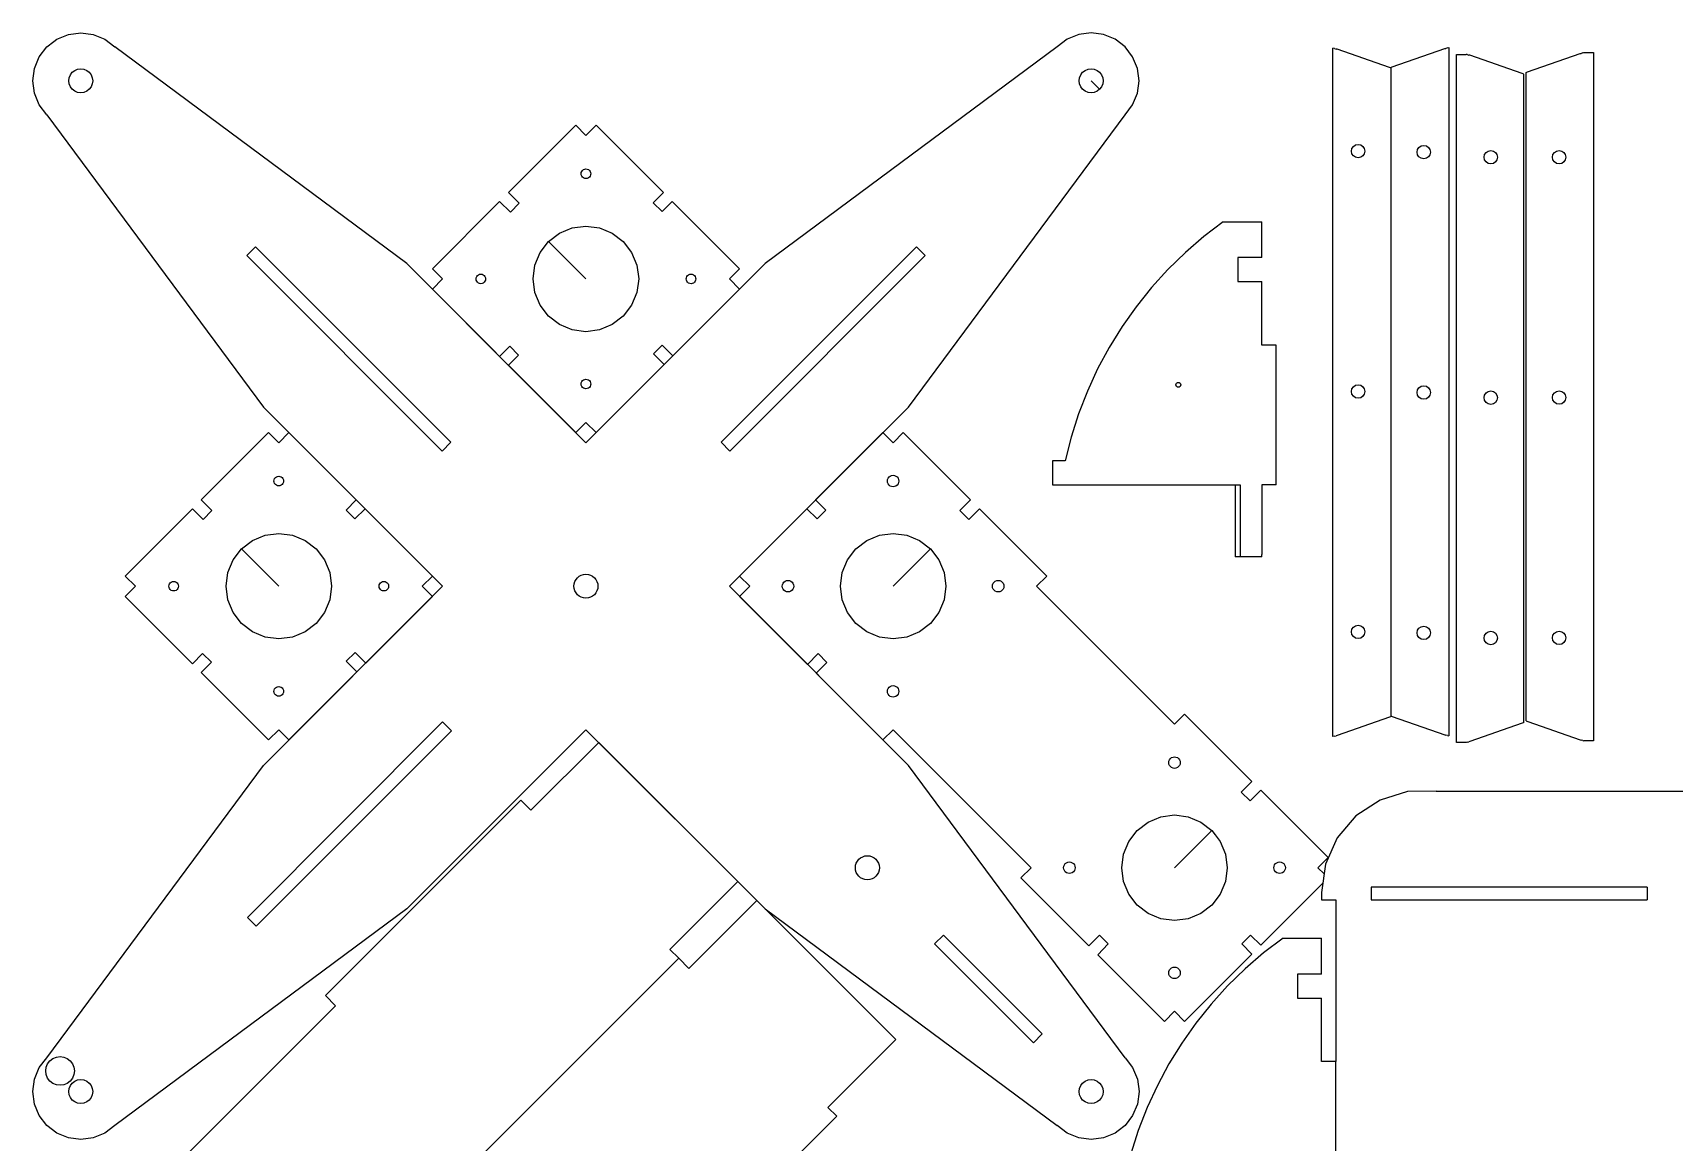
# Model space of a CAD drawing. Header units: millimetres. Extents: x 0 to 561, y -106 to 290.
# Drawn here: x -0.2 to 342.1, y 58.4 to 289.7 of the extents above; entities that cross this region are included whole.
import ezdxf

# ---------------------------------------------------------------- set-up
doc = ezdxf.new("R2010")
doc.units = ezdxf.units.MM
doc.layers.get('0').update_dxf_attribs({"lineweight": 25, "true_color": 0xffffff})
doc.layers.add('Construction', color=3, linetype='Continuous', lineweight=25, true_color=0x00ff00)
doc.layers.add('Interior', color=1, linetype='Continuous', lineweight=25, true_color=0xff0000)

msp = doc.modelspace()

# ---------------------------------------------------------------- linework, layer by layer
for p, q in [((2.7, 286.77), (4.16, 287.89)), ((4.16, 287.89), (4.77, 288.36)), ((4.77, 288.36), (7.18, 289.36)), ((7.18, 289.36), (9.77, 289.7)), ((9.77, 289.7), (12.36, 289.36)), ((12.36, 289.36), (14.77, 288.36)), ((14.77, 288.36), (16.84, 286.77)), ((215.49, 288.36), (213.42, 286.77)), ((217.9, 289.36), (215.49, 288.36)), ((220.49, 289.7), (217.9, 289.36)), ((223.08, 289.36), (220.49, 289.7)), ((225.49, 288.36), (223.08, 289.36)), ((227.56, 286.77), (225.49, 288.36)), ((0.11, 282.29), (1.11, 284.7)), ((1.11, 284.7), (2.7, 286.77)), ((77.78, 241.6), (16.84, 286.77)), ((213.42, 286.77), (152.48, 241.6)), ((229.15, 284.7), (227.56, 286.77)), ((230.15, 282.29), (229.15, 284.7)), ((271.23, 286.43), (270.92, 286.49)), ((270.93, 143.03), (270.92, 286.49)), ((271.23, 286.43), (271.6, 286.33)), ((271.8, 286.28), (271.6, 286.33)), ((282.73, 282.48), (271.8, 286.28)), ((283.3, 282.6), (294.23, 286.41)), ((294.23, 286.41), (294.44, 286.46)), ((294.81, 286.56), (294.44, 286.46)), ((294.81, 286.56), (295.11, 286.61)), ((295.11, 286.61), (295.12, 143.15)), ((296.69, 141.76), (296.69, 285.21)), ((296.69, 285.21), (298.68, 285.21)), ((298.89, 285.15), (298.68, 285.21)), ((298.89, 285.15), (299.26, 285.06)), ((299.46, 285.01), (299.26, 285.06)), ((310.39, 281.21), (299.46, 285.01)), ((311.53, 281.56), (322.46, 285.37)), ((322.46, 285.37), (322.67, 285.42)), ((323.05, 285.52), (322.67, 285.42)), ((323.05, 285.52), (323.24, 285.57)), ((323.24, 285.57), (325.24, 285.57)), ((325.24, 285.57), (325.24, 142.11)), ((-0.23, 279.7), (0.11, 282.29)), ((230.49, 279.7), (230.15, 282.29)), ((282.93, 282.39), (282.73, 282.48)), ((283.02, 282.35), (282.93, 282.39)), ((283.02, 282.48), (283.11, 282.52)), ((283.02, 282.35), (283.02, 282.48)), ((283.02, 282.35), (283.02, 147.29)), ((283.11, 282.52), (283.3, 282.6)), ((310.59, 281.12), (310.39, 281.21)), ((310.68, 281.07), (310.59, 281.12)), ((310.68, 281.07), (310.68, 145.89)), ((311.25, 281.44), (311.35, 281.48)), ((311.25, 146.25), (311.25, 281.44)), ((311.35, 281.48), (311.53, 281.56)), ((0.11, 277.11), (-0.23, 279.7)), ((230.15, 277.11), (230.49, 279.7)), ((1.11, 274.7), (0.11, 277.11)), ((2.7, 272.63), (1.11, 274.7)), ((227.56, 272.63), (229.15, 274.7)), ((229.15, 274.7), (230.15, 277.11)), ((2.7, 272.63), (47.87, 211.69)), ((182.39, 211.69), (227.56, 272.63)), ((113.01, 270.44), (98.97, 256.4)), ((115.13, 268.31), (113.01, 270.44)), ((117.25, 270.44), (115.13, 268.31)), ((131.29, 256.4), (117.25, 270.44)), ((97.13, 254.56), (83.1, 240.52)), ((99.36, 252.33), (97.13, 254.56)), ((98.97, 256.4), (101.2, 254.17)), ((99.36, 252.33), (101.2, 254.17)), ((129.16, 254.28), (131.29, 256.4)), ((131, 252.44), (129.16, 254.28)), ((133.12, 254.56), (131, 252.44)), ((147.16, 240.52), (133.12, 254.56)), ((248.06, 250.33), (244, 247.24)), ((248.06, 250.33), (256.06, 250.33)), ((256.06, 242.83), (256.06, 250.33)), ((244, 247.24), (240.14, 243.91)), ((240.14, 243.91), (236.49, 240.36)), ((115.13, 204.25), (77.78, 241.6)), ((83.1, 240.52), (85.22, 238.4)), ((115.13, 204.25), (152.48, 241.6)), ((145.04, 238.4), (147.16, 240.52)), ((236.49, 240.36), (233.07, 236.59)), ((251.06, 242.83), (251.06, 237.83)), ((256.06, 242.83), (251.06, 242.83)), ((85.22, 238.4), (83.1, 236.28)), ((83.1, 236.28), (97.13, 222.25)), ((147.16, 236.28), (133.26, 222.38)), ((147.16, 236.28), (145.04, 238.4)), ((233.07, 236.59), (229.88, 232.61)), ((251.06, 237.83), (256.06, 237.83)), ((256.06, 224.6), (256.06, 237.83)), ((229.88, 232.61), (226.94, 228.45)), ((226.94, 228.45), (224.26, 224.11)), ((97.13, 222.25), (99.25, 224.37)), ((101.09, 222.53), (98.97, 220.41)), ((99.25, 224.37), (101.09, 222.53)), ((129.19, 222.77), (131.03, 224.61)), ((131.42, 220.54), (129.19, 222.77)), ((131.03, 224.61), (133.26, 222.38)), ((224.26, 224.11), (221.85, 219.62)), ((259.06, 224.6), (256.06, 224.6)), ((259.06, 195.45), (259.06, 224.6)), ((98.97, 220.41), (113.01, 206.37)), ((131.42, 220.54), (117.25, 206.37)), ((221.85, 219.62), (219.71, 215)), ((219.71, 215), (217.87, 210.25)), ((47.87, 211.69), (85.22, 174.34)), ((145.04, 174.34), (182.39, 211.69)), ((217.87, 210.25), (216.31, 205.39)), ((48.94, 206.37), (34.91, 192.34)), ((51.06, 204.25), (48.94, 206.37)), ((53.19, 206.37), (51.06, 204.25)), ((67.22, 192.34), (53.19, 206.37)), ((113.01, 206.37), (115.13, 208.49)), ((115.13, 208.49), (117.25, 206.37)), ((177.07, 206.37), (163.03, 192.34)), ((179.19, 204.25), (177.07, 206.37)), ((181.31, 206.37), (179.19, 204.25)), ((195.35, 192.34), (181.31, 206.37)), ((216.31, 205.39), (215.06, 200.45)), ((215.06, 200.45), (212.46, 200.45)), ((212.46, 200.45), (212.46, 195.45)), ((212.46, 195.45), (250.56, 195.45)), ((250.56, 195.45), (250.56, 180.45)), ((259.06, 195.45), (256.06, 195.45)), ((256.06, 195.45), (256.09, 180.98)), ((34.91, 192.34), (37.13, 190.11)), ((65.1, 190.21), (67.22, 192.34)), ((163.03, 192.34), (165.16, 190.21)), ((193.12, 190.11), (195.35, 192.34)), ((33.07, 190.5), (19.03, 176.46)), ((35.3, 188.27), (33.07, 190.5)), ((35.3, 188.27), (37.13, 190.11)), ((66.94, 188.38), (65.1, 190.21)), ((69.06, 190.5), (66.94, 188.38)), ((83.1, 176.46), (69.06, 190.5)), ((161.2, 190.5), (147.16, 176.46)), ((163.32, 188.38), (161.2, 190.5)), ((165.16, 190.21), (163.32, 188.38)), ((193.12, 190.11), (194.96, 188.27)), ((197.19, 190.5), (194.96, 188.27)), ((211.22, 176.46), (197.19, 190.5)), ((256.06, 180.45), (250.56, 180.45)), ((256.06, 180.45), (256.09, 180.98)), ((19.03, 176.46), (21.15, 174.34)), ((80.98, 174.34), (83.1, 176.46)), ((147.16, 176.46), (149.28, 174.34)), ((209.1, 174.34), (211.22, 176.46)), ((21.15, 174.34), (19.03, 172.22)), ((19.03, 172.22), (33.07, 158.18)), ((85.22, 174.34), (47.87, 136.99)), ((83.1, 172.22), (69.19, 158.31)), ((83.1, 172.22), (80.98, 174.34)), ((182.39, 136.99), (145.04, 174.34)), ((149.28, 174.34), (147.16, 172.22)), ((161.33, 158.05), (147.16, 172.22)), ((237.88, 145.56), (209.1, 174.34)), ((33.07, 158.18), (35.19, 160.3)), ((37.03, 158.47), (34.91, 156.34)), ((35.19, 160.3), (37.03, 158.47)), ((65.13, 158.7), (66.97, 160.54)), ((67.35, 156.48), (65.13, 158.7)), ((66.97, 160.54), (69.19, 158.31)), ((161.33, 158.05), (163.56, 160.28)), ((165.39, 158.44), (163.17, 156.21)), ((163.56, 160.28), (165.39, 158.44)), ((34.91, 156.34), (48.94, 142.31)), ((67.35, 156.48), (53.19, 142.31)), ((177.07, 142.31), (163.17, 156.21)), ((240, 147.68), (237.88, 145.56)), ((254.04, 133.65), (240, 147.68)), ((283.02, 147.29), (283.11, 147.25)), ((283.02, 147.29), (283.02, 147.16)), ((283.11, 147.25), (283.31, 147.16)), ((48.94, 142.31), (51.06, 144.43)), ((51.06, 144.43), (53.19, 142.31)), ((115.13, 144.43), (77.78, 107.08)), ((115.13, 144.43), (152.48, 107.08)), ((177.07, 142.31), (179.19, 144.43)), ((207.97, 115.65), (179.19, 144.43)), ((282.74, 147.04), (271.81, 143.23)), ((282.93, 147.12), (282.74, 147.04)), ((283.02, 147.16), (282.93, 147.12)), ((283.31, 147.16), (294.24, 143.36)), ((310.4, 145.76), (299.47, 141.95)), ((310.59, 145.84), (310.4, 145.76)), ((310.68, 145.89), (310.59, 145.84)), ((311.25, 146.25), (311.35, 146.21)), ((311.35, 146.21), (311.54, 146.12)), ((311.54, 146.12), (322.47, 142.32)), ((103.65, 127.62), (117.79, 141.76)), ((146.78, 112.77), (117.79, 141.76)), ((271.23, 143.08), (270.93, 143.03)), ((271.23, 143.08), (271.6, 143.18)), ((271.81, 143.23), (271.6, 143.18)), ((294.24, 143.36), (294.44, 143.31)), ((294.81, 143.21), (294.44, 143.31)), ((294.81, 143.21), (295.12, 143.15)), ((298.69, 141.76), (296.69, 141.76)), ((298.89, 141.81), (298.69, 141.76)), ((298.89, 141.81), (299.26, 141.9)), ((299.47, 141.95), (299.26, 141.9)), ((322.47, 142.32), (322.67, 142.26)), ((323.05, 142.17), (322.67, 142.26)), ((323.05, 142.17), (323.25, 142.11)), ((325.24, 142.11), (323.25, 142.11)), ((2.7, 76.05), (47.87, 136.99)), ((227.56, 76.05), (182.39, 136.99)), ((251.81, 131.42), (254.04, 133.65)), ((251.81, 131.42), (253.65, 129.58)), ((255.88, 131.81), (253.65, 129.58)), ((269.91, 117.77), (255.88, 131.81)), ((286.48, 131.51), (280.74, 129.74)), ((292.48, 131.61), (286.48, 131.51)), ((292.48, 131.61), (327.85, 131.64)), ((327.85, 131.64), (328.3, 131.61)), ((328.3, 131.61), (331.68, 131.61)), ((331.68, 131.61), (349.67, 131.61)), ((101.53, 129.74), (60.8, 89.01)), ((101.53, 129.74), (103.65, 127.62)), ((280.74, 129.74), (275.73, 126.44)), ((275.73, 126.44), (271.84, 121.87)), ((271.84, 121.87), (269.37, 116.4)), ((267.79, 115.65), (269.91, 117.77)), ((269.37, 116.4), (268.53, 110.46)), ((207.97, 115.65), (205.85, 113.53)), ((220.02, 99.36), (205.85, 113.53)), ((269.08, 114.36), (267.79, 115.65)), ((132.64, 98.63), (146.78, 112.77)), ((255.88, 99.49), (268.81, 112.42)), ((268.53, 110.46), (268.53, 108.98)), ((77.78, 107.08), (16.84, 61.91)), ((136.6, 94.67), (150.74, 108.81)), ((179.74, 79.82), (150.74, 108.81)), ((152.48, 107.08), (213.42, 61.91)), ((268.53, 108.98), (271.53, 108.98)), ((271.53, 108.98), (271.53, 75.25)), ((220.02, 99.36), (222.25, 101.59)), ((224.08, 99.75), (221.86, 97.52)), ((222.25, 101.59), (224.08, 99.75)), ((251.92, 99.78), (253.76, 101.61)), ((254.04, 97.65), (251.92, 99.78)), ((253.76, 101.61), (255.88, 99.49)), ((260.53, 100.98), (256.47, 97.89)), ((260.53, 100.98), (268.53, 100.98)), ((268.53, 93.48), (268.53, 100.98)), ((93.75, 56.06), (134.48, 96.79)), ((132.64, 98.63), (134.48, 96.79)), ((134.48, 96.79), (136.6, 94.67)), ((235.76, 83.62), (221.86, 97.52)), ((240, 83.62), (254.04, 97.65)), ((256.47, 97.89), (252.61, 94.56)), ((252.61, 94.56), (248.96, 91.01)), ((263.53, 93.48), (263.53, 88.48)), ((268.53, 93.48), (263.53, 93.48)), ((60.8, 89.01), (62.92, 86.89)), ((248.96, 91.01), (245.54, 87.24)), ((29.16, 53.13), (62.92, 86.89)), ((235.76, 83.62), (237.88, 85.74)), ((237.88, 85.74), (240, 83.62)), ((245.54, 87.24), (242.35, 83.26)), ((263.53, 88.48), (268.53, 88.48)), ((268.53, 75.25), (268.53, 88.48)), ((242.35, 83.26), (239.41, 79.1)), ((165.59, 65.68), (179.74, 79.82)), ((239.41, 79.1), (236.72, 74.76)), ((1.11, 73.98), (2.7, 76.05)), ((227.56, 76.05), (229.15, 73.98)), ((0.11, 71.57), (1.11, 73.98)), ((229.15, 73.98), (230.15, 71.57)), ((236.72, 74.76), (234.31, 70.28)), ((271.53, 75.25), (268.53, 75.25)), ((271.53, 46.1), (271.53, 75.25)), ((-0.23, 68.98), (0.11, 71.57)), ((0.11, 66.39), (-0.23, 68.98)), ((230.15, 71.57), (230.49, 68.98)), ((230.49, 68.98), (230.15, 66.39)), ((234.31, 70.28), (232.18, 65.65)), ((1.11, 63.98), (0.11, 66.39)), ((165.59, 65.68), (167.43, 63.84)), ((230.15, 66.39), (229.15, 63.98)), ((232.18, 65.65), (230.33, 60.9)), ((2.7, 61.91), (1.11, 63.98)), ((4.77, 60.32), (2.7, 61.91)), ((16.84, 61.91), (14.77, 60.32)), ((126.7, 23.11), (167.43, 63.84)), ((215.49, 60.32), (213.42, 61.91)), ((227.56, 61.91), (226.1, 60.79)), ((229.15, 63.98), (227.56, 61.91)), ((7.18, 59.32), (4.77, 60.32)), ((9.77, 58.98), (7.18, 59.32)), ((12.36, 59.32), (9.77, 58.98)), ((14.77, 60.32), (12.36, 59.32)), ((217.9, 59.32), (215.49, 60.32)), ((220.49, 58.98), (217.9, 59.32)), ((223.08, 59.32), (220.49, 58.98)), ((225.49, 60.32), (223.08, 59.32)), ((226.1, 60.79), (225.49, 60.32)), ((230.33, 60.9), (228.78, 56.04))]:
    msp.add_line(p, q)
at = {"layer": 'Construction'}
for p, q in [((250.56, 195.45), (251.56, 195.45)), ((251.56, 195.45), (251.56, 180.45))]:
    msp.add_line(p, q, dxfattribs=at)
at = {"layer": 'Interior'}
for p, q in [((7.35, 280.35), (7.6, 280.95)), ((7.6, 280.95), (8, 281.47)), ((8, 281.47), (8.52, 281.86)), ((8.52, 281.86), (9.12, 282.11)), ((9.12, 282.11), (9.77, 282.2)), ((9.77, 282.2), (10.42, 282.11)), ((10.42, 282.11), (11.02, 281.86)), ((11.02, 281.86), (11.54, 281.47)), ((11.54, 281.47), (11.93, 280.95)), ((11.93, 280.95), (12.18, 280.35)), ((218.07, 280.35), (218.32, 280.95)), ((218.32, 280.95), (218.72, 281.47)), ((218.72, 281.47), (219.24, 281.86)), ((219.24, 281.86), (219.84, 282.11)), ((219.84, 282.11), (220.49, 282.2)), ((220.49, 282.2), (221.13, 282.11)), ((221.13, 282.11), (221.74, 281.86)), ((221.74, 281.86), (222.26, 281.47)), ((222.26, 281.47), (222.65, 280.95)), ((222.65, 280.95), (222.9, 280.35)), ((7.27, 279.7), (7.35, 280.35)), ((7.35, 279.05), (7.27, 279.7)), ((7.6, 278.45), (7.35, 279.05)), ((8, 277.93), (7.6, 278.45)), ((8.52, 277.53), (8, 277.93)), ((9.12, 277.28), (8.52, 277.53)), ((9.77, 277.2), (9.12, 277.28)), ((10.42, 277.28), (9.77, 277.2)), ((11.02, 277.53), (10.42, 277.28)), ((11.54, 277.93), (11.02, 277.53)), ((11.93, 278.45), (11.54, 277.93)), ((12.18, 279.05), (11.93, 278.45)), ((12.18, 280.35), (12.27, 279.7)), ((12.27, 279.7), (12.18, 279.05)), ((217.99, 279.7), (218.07, 280.35)), ((218.07, 279.05), (217.99, 279.7)), ((218.32, 278.45), (218.07, 279.05)), ((218.72, 277.93), (218.32, 278.45)), ((219.24, 277.53), (218.72, 277.93)), ((219.84, 277.28), (219.24, 277.53)), ((220.49, 277.2), (219.84, 277.28)), ((222.26, 277.93), (220.49, 279.7)), ((221.13, 277.28), (220.49, 277.2)), ((221.74, 277.53), (221.13, 277.28)), ((222.26, 277.93), (221.74, 277.53)), ((222.65, 278.45), (222.26, 277.93)), ((222.9, 279.05), (222.65, 278.45)), ((222.9, 280.35), (222.99, 279.7)), ((222.99, 279.7), (222.9, 279.05)), ((114.13, 260.32), (114.16, 260.58)), ((114.16, 260.07), (114.13, 260.32)), ((114.16, 260.58), (114.26, 260.82)), ((114.26, 260.82), (114.42, 261.03)), ((114.42, 261.03), (114.63, 261.19)), ((114.63, 261.19), (114.87, 261.29)), ((114.87, 261.29), (115.13, 261.32)), ((115.13, 261.32), (115.39, 261.29)), ((115.39, 261.29), (115.63, 261.19)), ((115.63, 261.19), (115.84, 261.03)), ((115.84, 261.03), (115.99, 260.82)), ((115.99, 260.82), (116.09, 260.58)), ((116.09, 260.58), (116.13, 260.32)), ((116.13, 260.32), (116.09, 260.07)), ((114.26, 259.82), (114.16, 260.07)), ((114.42, 259.62), (114.26, 259.82)), ((114.63, 259.46), (114.42, 259.62)), ((114.87, 259.36), (114.63, 259.46)), ((115.13, 259.32), (114.87, 259.36)), ((115.39, 259.36), (115.13, 259.32)), ((115.63, 259.46), (115.39, 259.36)), ((115.84, 259.62), (115.63, 259.46)), ((115.99, 259.82), (115.84, 259.62)), ((116.09, 260.07), (115.99, 259.82)), ((107.35, 246.18), (109.63, 247.93)), ((109.63, 247.93), (112.28, 249.03)), ((112.28, 249.03), (115.13, 249.4)), ((115.13, 249.4), (117.98, 249.03)), ((117.98, 249.03), (120.63, 247.93)), ((120.63, 247.93), (122.91, 246.18)), ((46.22, 245.09), (44.38, 243.25)), ((44.38, 243.25), (85.11, 202.52)), ((86.95, 204.36), (46.22, 245.09)), ((104.5, 241.25), (105.6, 243.9)), ((105.6, 243.9), (107.35, 246.18)), ((107.35, 246.18), (115.13, 238.4)), ((122.91, 246.18), (124.65, 243.9)), ((124.65, 243.9), (125.75, 241.25)), ((184.04, 245.09), (143.31, 204.36)), ((145.15, 202.52), (185.88, 243.25)), ((185.88, 243.25), (184.04, 245.09)), ((104.13, 238.4), (104.5, 241.25)), ((125.75, 241.25), (126.13, 238.4)), ((92.21, 238.4), (92.24, 238.66)), ((92.24, 238.14), (92.21, 238.4)), ((92.24, 238.66), (92.34, 238.9)), ((92.34, 237.9), (92.24, 238.14)), ((92.34, 238.9), (92.5, 239.11)), ((92.5, 237.7), (92.34, 237.9)), ((92.5, 239.11), (92.71, 239.27)), ((92.71, 237.54), (92.5, 237.7)), ((92.71, 239.27), (92.95, 239.37)), ((92.95, 237.44), (92.71, 237.54)), ((92.95, 239.37), (93.21, 239.4)), ((93.21, 237.4), (92.95, 237.44)), ((93.21, 239.4), (93.47, 239.37)), ((93.47, 237.44), (93.21, 237.4)), ((93.47, 239.37), (93.71, 239.27)), ((93.71, 237.54), (93.47, 237.44)), ((93.71, 239.27), (93.92, 239.11)), ((93.92, 237.7), (93.71, 237.54)), ((93.92, 239.11), (94.07, 238.9)), ((94.07, 237.9), (93.92, 237.7)), ((94.07, 238.9), (94.17, 238.66)), ((94.17, 238.14), (94.07, 237.9)), ((94.17, 238.66), (94.21, 238.4)), ((94.21, 238.4), (94.17, 238.14)), ((104.5, 235.56), (104.13, 238.4)), ((126.13, 238.4), (125.75, 235.56)), ((136.05, 238.4), (136.08, 238.66)), ((136.08, 238.14), (136.05, 238.4)), ((136.08, 238.66), (136.18, 238.9)), ((136.18, 237.9), (136.08, 238.14)), ((136.18, 238.9), (136.34, 239.11)), ((136.34, 237.7), (136.18, 237.9)), ((136.34, 239.11), (136.55, 239.27)), ((136.55, 237.54), (136.34, 237.7)), ((136.55, 239.27), (136.79, 239.37)), ((136.79, 237.44), (136.55, 237.54)), ((136.79, 239.37), (137.05, 239.4)), ((137.05, 237.4), (136.79, 237.44)), ((137.05, 239.4), (137.31, 239.37)), ((137.31, 237.44), (137.05, 237.4)), ((137.31, 239.37), (137.55, 239.27)), ((137.55, 237.54), (137.31, 237.44)), ((137.55, 239.27), (137.76, 239.11)), ((137.76, 237.7), (137.55, 237.54)), ((137.76, 239.11), (137.91, 238.9)), ((137.91, 237.9), (137.76, 237.7)), ((137.91, 238.9), (138.01, 238.66)), ((138.01, 238.14), (137.91, 237.9)), ((138.01, 238.66), (138.05, 238.4)), ((138.05, 238.4), (138.01, 238.14)), ((105.6, 232.9), (104.5, 235.56)), ((107.35, 230.63), (105.6, 232.9)), ((124.65, 232.9), (122.91, 230.63)), ((125.75, 235.56), (124.65, 232.9)), ((109.63, 228.88), (107.35, 230.63)), ((122.91, 230.63), (120.63, 228.88)), ((112.28, 227.78), (109.63, 228.88)), ((115.13, 227.4), (112.28, 227.78)), ((117.98, 227.78), (115.13, 227.4)), ((120.63, 228.88), (117.98, 227.78)), ((114.13, 216.48), (114.16, 216.74)), ((114.16, 216.22), (114.13, 216.48)), ((114.16, 216.74), (114.26, 216.98)), ((114.26, 215.98), (114.16, 216.22)), ((114.26, 216.98), (114.42, 217.19)), ((114.42, 215.78), (114.26, 215.98)), ((114.42, 217.19), (114.63, 217.35)), ((114.63, 215.62), (114.42, 215.78)), ((114.63, 217.35), (114.87, 217.45)), ((114.87, 217.45), (115.13, 217.48)), ((115.13, 217.48), (115.39, 217.45)), ((115.39, 217.45), (115.63, 217.35)), ((115.63, 217.35), (115.84, 217.19)), ((115.84, 215.78), (115.63, 215.62)), ((115.84, 217.19), (115.99, 216.98)), ((115.99, 215.98), (115.84, 215.78)), ((115.99, 216.98), (116.09, 216.74)), ((116.09, 216.22), (115.99, 215.98)), ((116.09, 216.74), (116.13, 216.48)), ((116.13, 216.48), (116.09, 216.22)), ((114.87, 215.52), (114.63, 215.62)), ((115.13, 215.48), (114.87, 215.52)), ((115.39, 215.52), (115.13, 215.48)), ((115.63, 215.62), (115.39, 215.52)), ((85.11, 202.52), (86.95, 204.36)), ((143.31, 204.36), (145.15, 202.52)), ((50.06, 196.26), (50.1, 196.52)), ((50.1, 196), (50.06, 196.26)), ((50.1, 196.52), (50.2, 196.76)), ((50.2, 195.76), (50.1, 196)), ((50.2, 196.76), (50.36, 196.97)), ((50.36, 195.55), (50.2, 195.76)), ((50.36, 196.97), (50.56, 197.13)), ((50.56, 195.39), (50.36, 195.55)), ((50.56, 197.13), (50.81, 197.23)), ((50.81, 195.29), (50.56, 195.39)), ((50.81, 197.23), (51.06, 197.26)), ((51.06, 195.26), (50.81, 195.29)), ((51.06, 197.26), (51.32, 197.23)), ((51.32, 195.29), (51.06, 195.26)), ((51.32, 197.23), (51.56, 197.13)), ((51.56, 195.39), (51.32, 195.29)), ((51.56, 197.13), (51.77, 196.97)), ((51.77, 195.55), (51.56, 195.39)), ((51.77, 196.97), (51.93, 196.76)), ((51.93, 195.76), (51.77, 195.55)), ((51.93, 196.76), (52.03, 196.52)), ((52.03, 196), (51.93, 195.76)), ((52.03, 196.52), (52.06, 196.26)), ((52.06, 196.26), (52.03, 196)), ((177.99, 196.26), (178.03, 196.57)), ((178.03, 195.95), (177.99, 196.26)), ((178.03, 196.57), (178.15, 196.86)), ((178.15, 195.66), (178.03, 195.95)), ((178.15, 196.86), (178.34, 197.11)), ((178.34, 195.41), (178.15, 195.66)), ((178.34, 197.11), (178.59, 197.3)), ((178.59, 195.22), (178.34, 195.41)), ((178.59, 197.3), (178.88, 197.42)), ((178.88, 195.1), (178.59, 195.22)), ((178.88, 197.42), (179.19, 197.46)), ((179.19, 197.46), (179.5, 197.42)), ((179.5, 197.42), (179.79, 197.3)), ((179.79, 195.22), (179.5, 195.1)), ((179.79, 197.3), (180.04, 197.11)), ((180.04, 195.41), (179.79, 195.22)), ((180.04, 197.11), (180.23, 196.86)), ((180.23, 195.66), (180.04, 195.41)), ((180.23, 196.86), (180.35, 196.57)), ((180.35, 195.95), (180.23, 195.66)), ((180.35, 196.57), (180.39, 196.26)), ((180.39, 196.26), (180.35, 195.95)), ((179.19, 195.06), (178.88, 195.1)), ((179.5, 195.1), (179.19, 195.06)), ((45.56, 183.87), (48.22, 184.96)), ((48.22, 184.96), (51.06, 185.34)), ((51.06, 185.34), (53.91, 184.96)), ((53.91, 184.96), (56.56, 183.87)), ((173.69, 183.87), (176.35, 184.96)), ((176.35, 184.96), (179.19, 185.34)), ((179.19, 185.34), (182.04, 184.96)), ((182.04, 184.96), (184.69, 183.87)), ((41.54, 179.84), (43.29, 182.12)), ((43.29, 182.12), (45.56, 183.87)), ((43.29, 182.12), (51.06, 174.34)), ((56.56, 183.87), (58.84, 182.12)), ((58.84, 182.12), (60.59, 179.84)), ((169.67, 179.84), (171.41, 182.12)), ((171.41, 182.12), (173.69, 183.87)), ((186.97, 182.12), (179.19, 174.34)), ((184.69, 183.87), (186.97, 182.12)), ((186.97, 182.12), (188.72, 179.84)), ((40.44, 177.19), (41.54, 179.84)), ((60.59, 179.84), (61.69, 177.19)), ((168.57, 177.19), (169.67, 179.84)), ((188.72, 179.84), (189.82, 177.19)), ((28.14, 174.34), (28.18, 174.6)), ((28.18, 174.6), (28.28, 174.84)), ((28.28, 174.84), (28.44, 175.05)), ((28.44, 175.05), (28.64, 175.21)), ((28.64, 175.21), (28.89, 175.31)), ((28.89, 175.31), (29.14, 175.34)), ((29.14, 175.34), (29.4, 175.31)), ((29.4, 175.31), (29.64, 175.21)), ((29.64, 175.21), (29.85, 175.05)), ((29.85, 175.05), (30.01, 174.84)), ((30.01, 174.84), (30.11, 174.6)), ((30.11, 174.6), (30.14, 174.34)), ((40.06, 174.34), (40.44, 177.19)), ((61.69, 177.19), (62.06, 174.34)), ((71.98, 174.34), (72.02, 174.6)), ((72.02, 174.6), (72.12, 174.84)), ((72.12, 174.84), (72.28, 175.05)), ((72.28, 175.05), (72.48, 175.21)), ((72.48, 175.21), (72.73, 175.31)), ((72.73, 175.31), (72.98, 175.34)), ((72.98, 175.34), (73.24, 175.31)), ((73.24, 175.31), (73.48, 175.21)), ((73.48, 175.21), (73.69, 175.05)), ((73.69, 175.05), (73.85, 174.84)), ((73.85, 174.84), (73.95, 174.6)), ((73.95, 174.6), (73.98, 174.34)), ((156.07, 174.34), (156.11, 174.65)), ((156.11, 174.65), (156.23, 174.94)), ((156.23, 174.94), (156.42, 175.19)), ((156.42, 175.19), (156.67, 175.38)), ((156.67, 175.38), (156.96, 175.5)), ((156.96, 175.5), (157.27, 175.54)), ((157.27, 175.54), (157.58, 175.5)), ((157.58, 175.5), (157.87, 175.38)), ((157.87, 175.38), (158.12, 175.19)), ((158.12, 175.19), (158.31, 174.94)), ((158.31, 174.94), (158.43, 174.65)), ((158.43, 174.65), (158.47, 174.34)), ((168.19, 174.34), (168.57, 177.19)), ((189.82, 177.19), (190.19, 174.34)), ((199.91, 174.34), (199.95, 174.65)), ((199.95, 174.65), (200.07, 174.94)), ((200.07, 174.94), (200.26, 175.19)), ((200.26, 175.19), (200.51, 175.38)), ((200.51, 175.38), (200.8, 175.5)), ((200.8, 175.5), (201.11, 175.54)), ((201.11, 175.54), (201.42, 175.5)), ((201.42, 175.5), (201.71, 175.38)), ((201.71, 175.38), (201.96, 175.19)), ((201.96, 175.19), (202.15, 174.94)), ((202.15, 174.94), (202.27, 174.65)), ((202.27, 174.65), (202.31, 174.34)), ((28.18, 174.08), (28.14, 174.34)), ((28.28, 173.84), (28.18, 174.08)), ((28.44, 173.63), (28.28, 173.84)), ((28.64, 173.47), (28.44, 173.63)), ((28.89, 173.37), (28.64, 173.47)), ((29.14, 173.34), (28.89, 173.37)), ((29.4, 173.37), (29.14, 173.34)), ((29.64, 173.47), (29.4, 173.37)), ((29.85, 173.63), (29.64, 173.47)), ((30.01, 173.84), (29.85, 173.63)), ((30.11, 174.08), (30.01, 173.84)), ((30.14, 174.34), (30.11, 174.08)), ((40.44, 171.49), (40.06, 174.34)), ((41.54, 168.84), (40.44, 171.49)), ((61.69, 171.49), (60.59, 168.84)), ((62.06, 174.34), (61.69, 171.49)), ((72.02, 174.08), (71.98, 174.34)), ((72.12, 173.84), (72.02, 174.08)), ((72.28, 173.63), (72.12, 173.84)), ((72.48, 173.47), (72.28, 173.63)), ((72.73, 173.37), (72.48, 173.47)), ((72.98, 173.34), (72.73, 173.37)), ((73.24, 173.37), (72.98, 173.34)), ((73.48, 173.47), (73.24, 173.37)), ((73.69, 173.63), (73.48, 173.47)), ((73.85, 173.84), (73.69, 173.63)), ((73.95, 174.08), (73.85, 173.84)), ((73.98, 174.34), (73.95, 174.08)), ((156.11, 174.03), (156.07, 174.34)), ((156.23, 173.74), (156.11, 174.03)), ((156.42, 173.49), (156.23, 173.74)), ((156.67, 173.3), (156.42, 173.49)), ((156.96, 173.18), (156.67, 173.3)), ((157.27, 173.14), (156.96, 173.18)), ((157.58, 173.18), (157.27, 173.14)), ((157.87, 173.3), (157.58, 173.18)), ((158.12, 173.49), (157.87, 173.3)), ((158.31, 173.74), (158.12, 173.49)), ((158.43, 174.03), (158.31, 173.74)), ((158.47, 174.34), (158.43, 174.03)), ((168.57, 171.49), (168.19, 174.34)), ((169.67, 168.84), (168.57, 171.49)), ((189.82, 171.49), (188.72, 168.84)), ((190.19, 174.34), (189.82, 171.49)), ((199.95, 174.03), (199.91, 174.34)), ((200.07, 173.74), (199.95, 174.03)), ((200.26, 173.49), (200.07, 173.74)), ((200.51, 173.3), (200.26, 173.49)), ((200.8, 173.18), (200.51, 173.3)), ((201.11, 173.14), (200.8, 173.18)), ((201.42, 173.18), (201.11, 173.14)), ((201.71, 173.3), (201.42, 173.18)), ((201.96, 173.49), (201.71, 173.3)), ((202.15, 173.74), (201.96, 173.49)), ((202.27, 174.03), (202.15, 173.74)), ((202.31, 174.34), (202.27, 174.03)), ((43.29, 166.56), (41.54, 168.84)), ((60.59, 168.84), (58.84, 166.56)), ((171.41, 166.56), (169.67, 168.84)), ((188.72, 168.84), (186.97, 166.56)), ((45.56, 164.81), (43.29, 166.56)), ((48.22, 163.71), (45.56, 164.81)), ((56.56, 164.81), (53.91, 163.71)), ((58.84, 166.56), (56.56, 164.81)), ((173.69, 164.81), (171.41, 166.56)), ((176.35, 163.71), (173.69, 164.81)), ((184.69, 164.81), (182.04, 163.71)), ((186.97, 166.56), (184.69, 164.81)), ((51.06, 163.34), (48.22, 163.71)), ((53.91, 163.71), (51.06, 163.34)), ((179.19, 163.34), (176.35, 163.71)), ((182.04, 163.71), (179.19, 163.34)), ((50.06, 152.42), (50.1, 152.68)), ((50.1, 152.16), (50.06, 152.42)), ((50.1, 152.68), (50.2, 152.92)), ((50.2, 151.92), (50.1, 152.16)), ((50.2, 152.92), (50.36, 153.13)), ((50.36, 151.71), (50.2, 151.92)), ((50.36, 153.13), (50.56, 153.29)), ((50.56, 151.55), (50.36, 151.71)), ((50.56, 153.29), (50.81, 153.39)), ((50.81, 151.45), (50.56, 151.55)), ((50.81, 153.39), (51.06, 153.42)), ((51.06, 151.42), (50.81, 151.45)), ((51.06, 153.42), (51.32, 153.39)), ((51.32, 151.45), (51.06, 151.42)), ((51.32, 153.39), (51.56, 153.29)), ((51.56, 151.55), (51.32, 151.45)), ((51.56, 153.29), (51.77, 153.13)), ((51.77, 151.71), (51.56, 151.55)), ((51.77, 153.13), (51.93, 152.92)), ((51.93, 151.92), (51.77, 151.71)), ((51.93, 152.92), (52.03, 152.68)), ((52.03, 152.16), (51.93, 151.92)), ((52.03, 152.68), (52.06, 152.42)), ((52.06, 152.42), (52.03, 152.16)), ((177.99, 152.42), (178.03, 152.73)), ((178.03, 152.11), (177.99, 152.42)), ((178.03, 152.73), (178.15, 153.02)), ((178.15, 151.82), (178.03, 152.11)), ((178.15, 153.02), (178.34, 153.27)), ((178.34, 151.57), (178.15, 151.82)), ((178.34, 153.27), (178.59, 153.46)), ((178.59, 151.38), (178.34, 151.57)), ((178.59, 153.46), (178.88, 153.58)), ((178.88, 151.26), (178.59, 151.38)), ((178.88, 153.58), (179.19, 153.62)), ((179.19, 151.22), (178.88, 151.26)), ((179.19, 153.62), (179.5, 153.58)), ((179.5, 151.26), (179.19, 151.22)), ((179.5, 153.58), (179.79, 153.46)), ((179.79, 151.38), (179.5, 151.26)), ((179.79, 153.46), (180.04, 153.27)), ((180.04, 151.57), (179.79, 151.38)), ((180.04, 153.27), (180.23, 153.02)), ((180.23, 151.82), (180.04, 151.57)), ((180.23, 153.02), (180.35, 152.73)), ((180.35, 152.11), (180.23, 151.82)), ((180.35, 152.73), (180.39, 152.42)), ((180.39, 152.42), (180.35, 152.11)), ((85.24, 146.03), (44.51, 105.3)), ((46.35, 103.46), (87.08, 144.19)), ((87.08, 144.19), (85.24, 146.03)), ((236.68, 137.57), (236.72, 137.88)), ((236.72, 137.26), (236.68, 137.57)), ((236.72, 137.88), (236.84, 138.17)), ((236.84, 136.97), (236.72, 137.26)), ((236.84, 138.17), (237.03, 138.42)), ((237.03, 136.72), (236.84, 136.97)), ((237.03, 138.42), (237.28, 138.61)), ((237.28, 138.61), (237.57, 138.73)), ((237.57, 138.73), (237.88, 138.77)), ((237.88, 138.77), (238.19, 138.73)), ((238.19, 138.73), (238.48, 138.61)), ((238.48, 138.61), (238.73, 138.42)), ((238.73, 138.42), (238.92, 138.17)), ((238.92, 136.97), (238.73, 136.72)), ((238.92, 138.17), (239.04, 137.88)), ((239.04, 137.26), (238.92, 136.97)), ((239.04, 137.88), (239.08, 137.57)), ((239.08, 137.57), (239.04, 137.26)), ((237.28, 136.53), (237.03, 136.72)), ((237.57, 136.41), (237.28, 136.53)), ((237.88, 136.37), (237.57, 136.41)), ((238.19, 136.41), (237.88, 136.37)), ((238.48, 136.53), (238.19, 136.41)), ((238.73, 136.72), (238.48, 136.53)), ((228.36, 121.15), (230.1, 123.43)), ((230.1, 123.43), (232.38, 125.18)), ((232.38, 125.18), (235.04, 126.28)), ((235.04, 126.28), (237.88, 126.65)), ((237.88, 126.65), (240.73, 126.28)), ((245.66, 123.43), (237.88, 115.65)), ((240.73, 126.28), (243.38, 125.18)), ((243.38, 125.18), (245.66, 123.43)), ((245.66, 123.43), (246.34, 122.51)), ((227.26, 118.5), (228.36, 121.15)), ((246.34, 122.51), (247.41, 121.15)), ((247.41, 121.15), (248.51, 118.5)), ((214.92, 116.25), (215.11, 116.5)), ((215.11, 116.5), (215.36, 116.69)), ((215.36, 116.69), (215.65, 116.81)), ((215.65, 116.81), (215.96, 116.85)), ((215.96, 116.85), (216.27, 116.81)), ((216.27, 116.81), (216.56, 116.69)), ((216.56, 116.69), (216.81, 116.5)), ((216.81, 116.5), (217, 116.25)), ((226.88, 115.65), (227.26, 118.5)), ((248.51, 118.5), (248.88, 115.65)), ((258.76, 116.25), (258.95, 116.5)), ((258.95, 116.5), (259.2, 116.69)), ((259.2, 116.69), (259.49, 116.81)), ((259.49, 116.81), (259.8, 116.85)), ((259.8, 116.85), (260.11, 116.81)), ((260.11, 116.81), (260.4, 116.69)), ((260.4, 116.69), (260.65, 116.5)), ((260.65, 116.5), (260.84, 116.25)), ((214.76, 115.65), (214.8, 115.96)), ((214.8, 115.34), (214.76, 115.65)), ((214.8, 115.96), (214.92, 116.25)), ((214.92, 115.05), (214.8, 115.34)), ((215.11, 114.8), (214.92, 115.05)), ((215.36, 114.61), (215.11, 114.8)), ((215.65, 114.49), (215.36, 114.61)), ((215.96, 114.45), (215.65, 114.49)), ((216.27, 114.49), (215.96, 114.45)), ((216.56, 114.61), (216.27, 114.49)), ((216.81, 114.8), (216.56, 114.61)), ((217, 115.05), (216.81, 114.8)), ((217, 116.25), (217.12, 115.96)), ((217.12, 115.34), (217, 115.05)), ((217.12, 115.96), (217.16, 115.65)), ((217.16, 115.65), (217.12, 115.34)), ((227.26, 112.8), (226.88, 115.65)), ((248.88, 115.65), (248.51, 112.8)), ((258.6, 115.65), (258.64, 115.96)), ((258.64, 115.34), (258.6, 115.65)), ((258.64, 115.96), (258.76, 116.25)), ((258.76, 115.05), (258.64, 115.34)), ((258.95, 114.8), (258.76, 115.05)), ((259.2, 114.61), (258.95, 114.8)), ((259.49, 114.49), (259.2, 114.61)), ((259.8, 114.45), (259.49, 114.49)), ((260.11, 114.49), (259.8, 114.45)), ((260.4, 114.61), (260.11, 114.49)), ((260.65, 114.8), (260.4, 114.61)), ((260.84, 115.05), (260.65, 114.8)), ((260.84, 116.25), (260.96, 115.96)), ((260.96, 115.34), (260.84, 115.05)), ((260.96, 115.96), (261, 115.65)), ((261, 115.65), (260.96, 115.34)), ((228.36, 110.15), (227.26, 112.8)), ((230.1, 107.87), (228.36, 110.15)), ((247.41, 110.15), (245.66, 107.87)), ((248.51, 112.8), (247.41, 110.15)), ((336.48, 111.58), (278.87, 111.58)), ((278.87, 111.58), (278.87, 108.98)), ((336.48, 111.58), (336.48, 108.98)), ((232.38, 106.12), (230.1, 107.87)), ((235.04, 105.02), (232.38, 106.12)), ((243.38, 106.12), (240.73, 105.02)), ((245.66, 107.87), (243.38, 106.12)), ((278.87, 108.98), (336.48, 108.98)), ((44.51, 105.3), (46.35, 103.46)), ((237.88, 104.65), (235.04, 105.02)), ((240.73, 105.02), (237.88, 104.65)), ((189.69, 101.61), (187.85, 99.78)), ((187.85, 99.78), (208.47, 79.16)), ((189.69, 101.61), (210.31, 81)), ((236.68, 93.73), (236.72, 94.04)), ((236.72, 93.42), (236.68, 93.73)), ((236.72, 94.04), (236.84, 94.33)), ((236.84, 93.13), (236.72, 93.42)), ((236.84, 94.33), (237.03, 94.58)), ((237.03, 92.88), (236.84, 93.13)), ((237.03, 94.58), (237.28, 94.77)), ((237.28, 92.69), (237.03, 92.88)), ((237.28, 94.77), (237.57, 94.89)), ((237.57, 92.57), (237.28, 92.69)), ((237.57, 94.89), (237.88, 94.93)), ((237.88, 92.53), (237.57, 92.57)), ((237.88, 94.93), (238.19, 94.89)), ((238.19, 92.57), (237.88, 92.53)), ((238.19, 94.89), (238.48, 94.77)), ((238.48, 92.69), (238.19, 92.57)), ((238.48, 94.77), (238.73, 94.58)), ((238.73, 92.88), (238.48, 92.69)), ((238.73, 94.58), (238.92, 94.33)), ((238.92, 93.13), (238.73, 92.88)), ((238.92, 94.33), (239.04, 94.04)), ((239.04, 93.42), (238.92, 93.13)), ((239.04, 94.04), (239.08, 93.73)), ((239.08, 93.73), (239.04, 93.42)), ((208.47, 79.16), (210.31, 81)), ((2.86, 74.79), (3.33, 75.42)), ((3.33, 75.42), (3.96, 75.89)), ((3.96, 75.89), (4.68, 76.19)), ((4.68, 76.19), (5.46, 76.29)), ((5.46, 76.29), (6.23, 76.19)), ((6.23, 76.19), (6.96, 75.89)), ((6.96, 75.89), (7.58, 75.42)), ((7.58, 75.42), (8.05, 74.79)), ((2.46, 73.29), (2.56, 74.07)), ((2.56, 72.52), (2.46, 73.29)), ((2.56, 74.07), (2.86, 74.79)), ((2.86, 71.79), (2.56, 72.52)), ((8.05, 74.79), (8.35, 74.07)), ((8.35, 72.52), (8.05, 71.79)), ((8.35, 74.07), (8.46, 73.29)), ((8.46, 73.29), (8.35, 72.52)), ((3.33, 71.17), (2.86, 71.79)), ((3.96, 70.7), (3.33, 71.17)), ((4.68, 70.4), (3.96, 70.7)), ((5.46, 70.29), (4.68, 70.4)), ((6.23, 70.4), (5.46, 70.29)), ((6.96, 70.7), (6.23, 70.4)), ((7.58, 71.17), (6.96, 70.7)), ((7.27, 68.98), (7.35, 69.63)), ((7.35, 68.33), (7.27, 68.98)), ((7.35, 69.63), (7.6, 70.23)), ((8.05, 71.79), (7.58, 71.17)), ((7.6, 70.23), (8, 70.75)), ((8, 70.75), (8.52, 71.15)), ((8.52, 71.15), (9.12, 71.4)), ((9.12, 71.4), (9.77, 71.48)), ((9.77, 71.48), (10.42, 71.4)), ((10.42, 71.4), (11.02, 71.15)), ((11.02, 71.15), (11.54, 70.75)), ((11.54, 70.75), (11.93, 70.23)), ((11.93, 70.23), (12.18, 69.63)), ((12.18, 69.63), (12.27, 68.98)), ((12.27, 68.98), (12.18, 68.33)), ((217.99, 68.98), (218.07, 69.63)), ((218.07, 68.33), (217.99, 68.98)), ((218.07, 69.63), (218.32, 70.23)), ((218.32, 70.23), (218.72, 70.75)), ((218.72, 70.75), (219.24, 71.15)), ((219.24, 71.15), (219.84, 71.4)), ((219.84, 71.4), (220.49, 71.48)), ((220.49, 71.48), (221.13, 71.4)), ((221.13, 71.4), (221.74, 71.15)), ((221.74, 71.15), (222.26, 70.75)), ((222.26, 70.75), (222.65, 70.23)), ((222.65, 70.23), (222.9, 69.63)), ((222.9, 69.63), (222.99, 68.98)), ((222.99, 68.98), (222.9, 68.33)), ((7.6, 67.73), (7.35, 68.33)), ((8, 67.21), (7.6, 67.73)), ((8.52, 66.82), (8, 67.21)), ((9.12, 66.57), (8.52, 66.82)), ((9.77, 66.48), (9.12, 66.57)), ((10.42, 66.57), (9.77, 66.48)), ((11.02, 66.82), (10.42, 66.57)), ((11.54, 67.21), (11.02, 66.82)), ((11.93, 67.73), (11.54, 67.21)), ((12.18, 68.33), (11.93, 67.73)), ((218.32, 67.73), (218.07, 68.33)), ((218.72, 67.21), (218.32, 67.73)), ((219.24, 66.82), (218.72, 67.21)), ((219.84, 66.57), (219.24, 66.82)), ((220.49, 66.48), (219.84, 66.57)), ((221.13, 66.57), (220.49, 66.48)), ((221.74, 66.82), (221.13, 66.57)), ((222.26, 67.21), (221.74, 66.82)), ((222.65, 67.73), (222.26, 67.21)), ((222.9, 68.33), (222.65, 67.73))]:
    msp.add_line(p, q, dxfattribs=at)
for centre, radius in [((276.18, 265.04), 1.4), ((289.86, 264.83), 1.4), ((303.84, 263.77), 1.4), ((318.09, 263.77), 1.4), ((238.68, 216.31), 0.5), ((276.18, 214.93), 1.4), ((289.86, 214.72), 1.4), ((303.84, 213.65), 1.4), ((318.09, 213.67), 1.4), ((115.13, 174.34), 2.5), ((276.18, 164.81), 1.4), ((289.86, 164.61), 1.4), ((303.84, 163.54), 1.4), ((318.09, 163.56), 1.4), ((173.82, 115.65), 2.5)]:
    msp.add_circle(centre, radius, dxfattribs=at)

doc.saveas('drawing.dxf')
